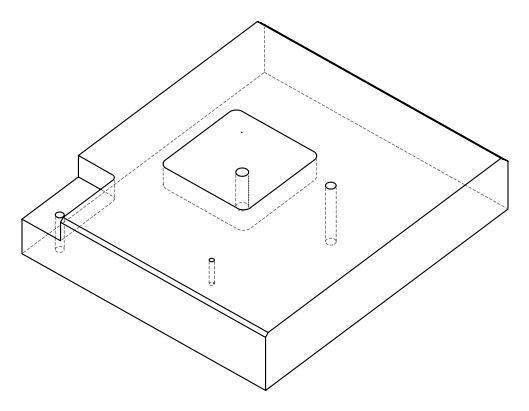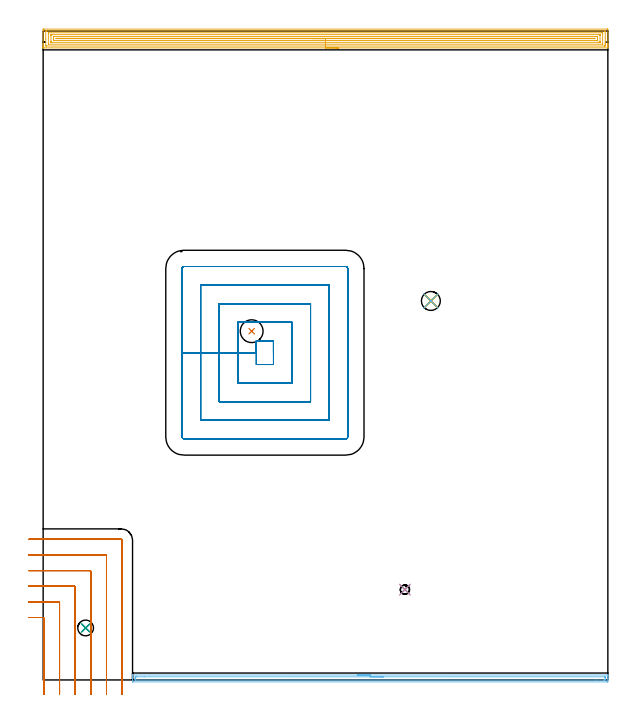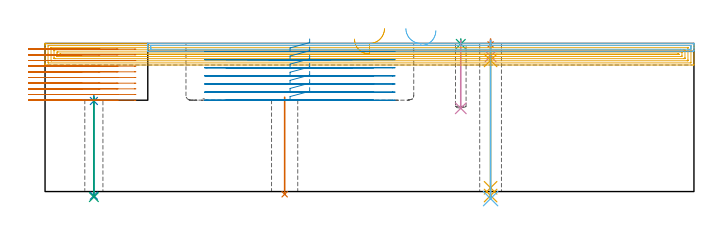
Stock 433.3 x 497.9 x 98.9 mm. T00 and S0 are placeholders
(PLAN: 14 operations, 10 tool changes, 68.4 min)
(1 SPOT_DRILL | STEP1HOLE | NXT0321_9005460120000 | 0.03 min | 4 mm3)
(2 SPOT_DRILL_1 | STEP1HOLE_2 | NXT0321_9005460120000 | 0.04 min | 4169 mm3)
(3 SPOT_DRILL_2 | STEP1POCKET | NXT0321_9005460120000 | 0.03 min | 0 mm3)
(4 DRILL_BLIND_HOLE_INTO_CENTER | STEP1HOLE | NXT0301_028 | 0.04 min | 194 mm3)
(5 GUN_DRILL_THROUGH_HOLE | STEP1HOLE | UGT0307_001 | 0.47 min | 1766 mm3)
(6 SPADE_DRILL_TO_ENLARGE_THROUGH_HOLE | STEP1HOLE | UGT0306_005 | 0.42 min | 14316 mm3)
(7 INDEXABLE_INSERT_DRILL_THROUGH_HOLE_FROM_SOLID | STEP1HOLE_1 | NXT0302_006 | 0.27 min | 23731 mm3)
(8 DRILL_THROUGH_HOLE_INTO_CENTER | STEP1HOLE_2 | NXT0301_042 | 0.27 min | 2391 mm3)
(9 DRILL_TO_ENLARGE_THROUGH_HOLE | STEP1HOLE_2 | NXT0301_092 | 0.28 min | 4759 mm3)
(10 DRILL_BLIND_HOLE_INTO_CENTER_1 | STEP1POCKET | NXT0301_042 | 0.18 min | 1653 mm3)
(11 AREA_MILL | FG_CHAMFER_SURFACE | UGT0205_001 | 20.98 min | 44923 mm3)
(12 AREA_MILL_1 | FG_CHAMFER_SURFACE_1 | UGT0205_001 | 6.02 min | 5169 mm3)
(13 MILL_CORNER_NOTCH_RECTANGULAR | CORNER_NOTCH_RECTANGULAR | NXT0201_012 | Follow Part, ap 4, ae 75% | 17.3 min | 296351 mm3)
(14 MILL_RECTANGULAR_POCKET | POCKET_RECTANGULAR_STRAIGHT | NXT0201_007 | Follow Part, ap 6.25, ae 75% | 22.08 min | 889348 mm3)
(TOOL NXT0321_9005460120000 | NC Spot Drill, 142deg, 12mm, Carbide, Uncoated | D12 PA142 FL30 Z2)
(TOOL NXT0301_028 | Carbide Drill 5.7mm [860.1-0570-046A1-MM 2214] | D5.7 PA140 FL70 Z2)
(TOOL UGT0307_001 | Gun Drill 5 mm | D5 PA130 FL24 Z1)
(TOOL UGT0306_005 | Spade Drill 14.5mm | D14.5 PA132 FL10 Z2)
(TOOL NXT0302_006 | Index. Insert Drill 17.5mm [880-D1750L25-05] | D17.5 PA176 FL88 Z2)
(TOOL NXT0301_042 | Carbide Drill 7.1mm [860.1-0710-057A1-MM 2214] | D7.1 PA140 FL85 Z2)
(TOOL NXT0301_092 | Carbide Drill 12.1mm [860.1-1210-061A1-MM 2214] | D12.1 PA140 FL77 Z2)
(TOOL UGT0205_001 | Chamfer Mill 20 x 3 x 45 deg. | D20 FL50 Z2)
(TOOL NXT0201_012 | ENDMILL 16mm [2P460-1600-NA 1630] | D16 FL38 Z6)
(TOOL NXT0201_007 | ENDMILL 25mm [R216.25-25050GCK54P 1620] | D25 R3 FL54 Z5)
(OP 1 SPOT_DRILL)
G17 G21 G94 G90
T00 M6
G54
G17 G0 G90 X297.5 Y290.8 S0 M3
G43 Z108.9 H0
G94 G81 G98 Z98.267 F250. R101.9
G80
M5
M2
(OP 2 SPOT_DRILL_1)
G17 G21 G94 G90
T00 M6
G54
G17 G0 G90 X32.6 Y39.9 S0 M3
G43 Z108.9 H0
G94 G81 G98 Z60.475 F250. R64.
G80
M5
M2
(OP 3 SPOT_DRILL_2)
G17 G21 G94 G90
T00 M6
G54
G17 G0 G90 X277.6 Y69.3 S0 M3
G43 Z108.9 H0
G94 G81 G98 Z98.59 F250. R101.9
G80
M5
M2
(OP 4 DRILL_BLIND_HOLE_INTO_CENTER)
G17 G21 G94 G90
T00 M6
G54
G17 G0 G90 X297.5 Y290.8 S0 M3
G43 Z108.9 H1
G94 G81 G98 Z90.35 F250. R100.9
G80
M5
M2
(OP 5 GUN_DRILL_THROUGH_HOLE)
G17 G21 G94 G90
T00 M6
G54
G17 G0 G90 X297.5 Y290.8 M8
G43 Z108.9 H0
Z98.977
S716 M3
G94 G1 Z87.594 F125. M26
G4 X.084
Z2.5 F250.
G4 X.084
Z-2.666 F125.
G4 X.084
M5
M9
G0 Z98.977
Z108.9
M2
(OP 6 SPADE_DRILL_TO_ENLARGE_THROUGH_HOLE)
G17 G21 G94 G90
T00 M6
G54
G17 G0 G90 X297.5 Y290.8 S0 M3
G43 Z108.9 H0
G94 G73 G98 Z-4.728 F250. Q12.953 R100.9
G80
M5
M2
(OP 7 INDEXABLE_INSERT_DRILL_THROUGH_HOLE_FROM_SOLID)
G17 G21 G94 G90
T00 M6
G54
G17 G0 G90 X160. Y267.6 S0 M3
G43 Z108.9 H1
G94 G81 G98 Z-1.806 F250. R63.
G80
M5
M2
(OP 8 DRILL_THROUGH_HOLE_INTO_CENTER)
G17 G21 G94 G90
T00 M6
G54
G17 G0 G90 X32.6 Y39.9 S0 M3
G43 Z108.9 H1
G94 G73 G98 Z-2.792 F250. Q7.088 R63.
G80
M5
M2
(OP 9 DRILL_TO_ENLARGE_THROUGH_HOLE)
G17 G21 G94 G90
T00 M6
G54
G17 G0 G90 X32.6 Y39.9 S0 M3
G43 Z108.9 H1
G94 G73 G98 Z-3.702 F250. Q10.784 R63.
G80
M5
M2
(OP 10 DRILL_BLIND_HOLE_INTO_CENTER_1)
G17 G21 G94 G90
T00 M6
G54
G17 G0 G90 X277.6 Y69.3 S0 M3
G43 Z108.9 H1
G94 G81 G98 Z55.6 F250. R100.9
G80
M5
M2
(OP 11 AREA_MILL)
G17 G21 G94 G90
T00 M6
G54
G17 G0 G90 X226.65 Y485.001 S1061 M3
G43 Z108.9 H0
G94 G1 X226.612 Z108.028 F250.
X226.498 Z107.163
X226.309 Z106.311
X226.047 Z105.479
X225.713 Z104.673
X225.31 Z103.899
X224.841 Z103.164
X224.31 Z102.471
X223.721 Z101.828
X223.078 Z101.239
X222.385 Z100.708
X221.65 Z100.239
X220.876 Z99.836
X220.07 Z99.502
X219.238 Z99.24
X218.386 Z99.051
X217.521 Z98.937
X216.65 Z98.899
X0.608 Y485.002 Z98.898
X0.163 Y485.003 Z98.896
X0.094 Y485.002 Z98.894
X0.008 Y485.016 Z98.875
X0.003 Y485.025 Z98.866
X0. Y485.035 Z98.855
Y485.395 Z98.504
Y485.781 Z98.119
Y486.429 Z97.466
Y487.641 Z96.256
Y488.205 Z95.69
Y498.253 Z85.644
X0.004 Y498.859 Z85.038
X0.008 Y499.392 Z84.506
X0.071 Y499.394 Z84.503
X0.609 Y499.4 Z84.5
X432.691
X433.043 Y499.396 Z84.502
X433.29 Y499.392 Z84.506
X433.3 Y499.141 Z84.757
Y488.205 Z95.69
Y487.641 Z96.256
Y487.317 Z96.579
Y486.753 Z97.143
Y486.429 Z97.466
Y485.781 Z98.119
Y485.395 Z98.504
Y485.035 Z98.855
X433.291 Y485.003 Z98.888
X433.138 Y485. Z98.9
X216.65 Y485.001 Z98.899
Y486.415 Z97.485
X2.395 Y486.416 Z97.484
X2.01 Y486.429 Z97.471
X2.001 Y486.82 Z97.08
X2. Y491.508 Z92.392
X2.001 Y497.475 Z86.425
X2.01 Y497.971 Z85.929
X2.38 Y497.985 Z85.915
X2.395 Y497.986 Z85.914
X430.905 Y497.985 Z85.915
X431.29 Y497.971 Z85.929
X431.299 Y497.58 Z86.32
X431.3 Y488.7 Z95.2
Y487.317 Z96.583
X431.299 Y486.925 Z96.975
X431.29 Y486.429 Z97.471
X430.92 Y486.415 Z97.485
X430.905 Y486.414 Z97.486
X216.65 Y486.415 Z97.485
Y487.829 Z96.071
X4.18 Y487.83 Z96.07
X4.086 Y487.831 Z96.069
X4.04 Y487.834 Z96.066
X4.021 Y487.836 Z96.064
X4.01 Y487.848 Z96.052
X4.003 Y488.028 Z95.872
X4.001 Y488.205 Z95.695
X4. Y488.384 Z95.516
X4.001 Y496.373 Z87.527
X4.009 Y496.553 Z87.347
X4.012 Y496.566 Z87.334
X4.016 Y496.568 Z87.332
X4.039 Y496.57 Z87.33
X4.086 Y496.571 Z87.329
X4.18
X428.742
X429.12 Y496.569 Z87.331
X429.245 Y496.567 Z87.333
X429.282 Y496.565 Z87.335
X429.29 Y496.494 Z87.406
X429.295 Y496.375 Z87.525
X429.299 Y496.195 Z87.705
X429.3 Y496.016 Z87.884
X429.299 Y488.027 Z95.873
X429.291 Y487.847 Z96.053
X429.288 Y487.834 Z96.066
X429.284 Y487.832 Z96.068
X429.261 Y487.83 Z96.07
X429.214 Y487.829 Z96.071
X429.12
X216.65
Y489.243 Z94.657
X6.706 Y489.244 Z94.656
X6.083 Y489.249 Z94.651
X6.015 Y489.251 Z94.649
X6.01 Y489.34 Z94.56
X6.004 Y489.542 Z94.358
X6. Y489.946 Z93.954
Y494.42 Z89.48
X6.005 Y494.846 Z89.054
X6.01 Y495.06 Z88.84
X6.02 Y495.151 Z88.749
X6.121 Y495.153 Z88.747
X6.858 Y495.157 Z88.743
X7.01
X426.593
X427.218 Y495.152 Z88.748
X427.286 Y495.15 Z88.75
X427.291 Y495.06 Z88.84
X427.296 Y494.858 Z89.042
X427.3 Y494.454 Z89.446
Y489.98 Z93.92
X427.295 Y489.554 Z94.346
X427.29 Y489.34 Z94.56
X427.28 Y489.249 Z94.651
X427.179 Y489.247 Z94.653
X426.442 Y489.243 Z94.657
X426.29
X216.65
Y490.657 Z93.243
X8.644 Y490.659 Z93.241
X8.433 Y490.66 Z93.24
X8.019 Y490.665 Z93.235
X8.01 Y490.868 Z93.032
X8.001 Y491.507 Z92.393
Y493.532 Z90.368
X8.003 Y493.692 Z90.208
X8.006 Y493.731 Z90.169
X8.009 Y493.735 Z90.165
X8.027 Y493.738 Z90.162
X8.077 Y493.741 Z90.159
X8.219 Y493.743 Z90.157
X8.432
X424.656 Y493.742 Z90.158
X424.868 Y493.741 Z90.159
X425.284 Y493.736 Z90.164
X425.29 Y493.532 Z90.368
X425.299 Y492.893 Z91.007
Y490.868 Z93.032
X425.297 Y490.708 Z93.192
X425.294 Y490.669 Z93.231
X425.291 Y490.665 Z93.235
X425.273 Y490.662 Z93.238
X425.222 Y490.659 Z93.241
X425.081 Y490.657 Z93.243
X424.868
X216.65
Y492.072 Z91.828
X10.429 Y492.073 Z91.827
X10.11 Y492.074 Z91.826
X10.046 Y492.076 Z91.824
X10.018 Y492.079 Z91.821
X10.01 Y492.09 Z91.81
X10.005 Y492.178 Z91.722
X10.01 Y492.322 Z91.578
X10.171 Y492.325 Z91.575
X10.429 Y492.327 Z91.573
X11.322 Y492.329 Z91.571
X422.871
X423.189 Y492.327 Z91.573
X423.254 Y492.325 Z91.575
X423.282 Y492.322 Z91.578
X423.29 Y492.311 Z91.589
X423.291 Y492.225 Z91.675
X423.264 Y492.078 Z91.822
X423.098 Y492.075 Z91.825
X422.871 Y492.073 Z91.827
X422.554 Y492.071 Z91.829
X422.295
X216.65 Y492.072 Z91.828
X215.778 Z91.866
X214.913 Z91.98
X214.062 Z92.169
X213.23 Z92.431
X212.424 Z92.765
X211.65 Z93.168
X210.914 Z93.637
X210.222 Z94.168
X209.579 Z94.757
X208.989 Z95.4
X208.458 Z96.093
X207.989 Z96.828
X207.587 Z97.602
X207.253 Z98.408
X206.99 Z99.24
X206.802 Z100.092
X206.688 Z100.957
X206.65 Z101.828
G0 Z108.9
M5
M2
(OP 12 AREA_MILL_1)
G17 G21 G94 G90
T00 M6
G54
G17 G0 G90 X240.95 Y3.8 S1061 M3
G43 Z108.9 H0
G94 G1 X240.988 Z108.028 F250.
X241.102 Z107.163
X241.291 Z106.312
X241.553 Z105.48
X241.887 Z104.674
X242.29 Z103.9
X242.758 Z103.164
X243.29 Z102.472
X243.879 Z101.829
X244.522 Z101.239
X245.214 Z100.708
X245.95 Z100.24
X246.724 Z99.837
X247.53 Z99.503
X248.362 Z99.241
X249.214 Z99.052
X250.078 Z98.938
X250.95 Z98.9
X433.133
X433.293 Y3.799 Z98.889
X433.296 Y3.798 Z98.888
X433.3 Y3.465 Z98.564
Y3.132 Z98.232
Y2.472 Z97.567
Y1.26 Z96.357
Y0.709 Z95.804
Y-0.777 Z94.318
X433.297 Y-1.053 Z94.043
X433.29 Y-1.491 Z93.605
X433.135 Y-1.495 Z93.602
X432.686 Y-1.5 Z93.6
X69.214
X68.765 Y-1.495 Z93.602
X68.61 Y-1.491 Z93.605
X68.6 Y-1.053 Z94.043
Y0.709 Z95.804
Y1.26 Z96.357
Y1.591 Z96.687
Y2.142 Z97.238
Y2.472 Z97.567
Y3.132 Z98.232
Y3.465 Z98.564
X68.604 Y3.798 Z98.888
X68.607 Y3.799 Z98.889
X68.767 Y3.8 Z98.9
X250.95
Y2.386 Z97.486
X430.9 Y2.385 Z97.485
X430.988 Y2.384 Z97.484
X431.266 Y2.379 Z97.479
X431.29 Y2.289 Z97.389
X431.297 Y2.08 Z97.18
X431.299 Y1.591 Z96.691
X431.3 Y1.196 Z96.296
X431.299 Y0.709 Z95.809
X431.298 Y0.317 Z95.417
X431.29 Y-0.073 Z95.027
X430.9 Y-0.083 Z95.017
X430.812 Y-0.085 Z95.015
X430.007 Y-0.086 Z95.014
X424.411
X71. Y-0.085 Z95.015
X70.912 Y-0.084 Z95.016
X70.634 Y-0.079 Z95.021
X70.61 Y0.012 Z95.112
X70.603 Y0.22 Z95.32
X70.601 Y0.709 Z95.809
X70.6 Y1.104 Z96.204
X70.601 Y1.591 Z96.691
X70.602 Y1.983 Z97.083
X70.61 Y2.373 Z97.473
X71. Y2.383 Z97.483
X71.088 Y2.385 Z97.485
X71.893 Y2.386 Z97.486
X77.489
X250.95
X251.822 Z97.524
X252.686 Z97.638
X253.538 Z97.826
X254.37 Z98.089
X255.176 Z98.423
X255.95 Z98.825
X256.686 Z99.294
X257.378 Z99.825
X258.021 Z100.415
X258.61 Z101.058
X259.142 Z101.75
X259.61 Z102.486
X260.013 Z103.26
X260.347 Z104.066
X260.609 Z104.898
X260.798 Z105.749
X260.912 Z106.614
X260.95 Z107.486
G0 Z108.9
M5
M2
(OP 13 MILL_CORNER_NOTCH_RECTANGULAR)
G17 G21 G94 G90
T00 M6
G54
G17 G0 G90 X0.6 Y-11. S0 M3
G43 Z108.9 H1
Z95.11
G94 G1 Y-8. F250.
Y47.106 F500.
G3 X-0.194 Y47.9 R0.8
G1 X-8.
X-11. F250.
G0 Z108.9
X12.6 Y-11.
Z95.11
G1 Y-8.
Y59.106 F500.
G3 X11.806 Y59.9 R0.8
G1 X-8.
X-11. F250.
G0 Z108.9
X24.6 Y-11.
Z95.11
G1 Y-8.
Y71.105 F500.
G3 X23.805 Y71.9 R0.8
G1 X-8.
X-11. F250.
G0 Z108.9
X36.6 Y-11.
Z95.11
G1 Y-8.
Y83.105 F500.
G3 X35.805 Y83.9 R0.8
G1 X-8.
X-11. F250.
G0 Z108.9
X48.6 Y-11.
Z95.11
G1 Y-8.
Y95.105 F500.
G3 X47.805 Y95.9 R0.8
G1 X-8.
X-11. F250.
G0 Z108.9
X60.6 Y-11.
Z95.11
G1 Y-8.
Y107.105 F500.
G3 X59.805 Y107.9 R0.8
G1 X-8.
X-11. F250.
G0 Z108.9
X0.6 Y-11.
Z91.32
G1 Y-8.
Y47.106 F500.
G3 X-0.194 Y47.9 R0.8
G1 X-8.
X-11. F250.
G0 Z108.9
X12.6 Y-11.
Z91.32
G1 Y-8.
Y59.106 F500.
G3 X11.806 Y59.9 R0.8
G1 X-8.
X-11. F250.
G0 Z108.9
X24.6 Y-11.
Z91.32
G1 Y-8.
Y71.105 F500.
G3 X23.805 Y71.9 R0.8
G1 X-8.
X-11. F250.
G0 Z108.9
X36.6 Y-11.
Z91.32
G1 Y-8.
Y83.105 F500.
G3 X35.805 Y83.9 R0.8
G1 X-8.
X-11. F250.
G0 Z108.9
X48.6 Y-11.
Z91.32
G1 Y-8.
Y95.105 F500.
G3 X47.805 Y95.9 R0.8
G1 X-8.
X-11. F250.
G0 Z108.9
X60.6 Y-11.
Z91.32
G1 Y-8.
Y107.105 F500.
G3 X59.805 Y107.9 R0.8
G1 X-8.
X-11. F250.
G0 Z108.9
X0.6 Y-11.
Z87.53
G1 Y-8.
Y47.106 F500.
G3 X-0.194 Y47.9 R0.8
G1 X-8.
X-11. F250.
G0 Z108.9
X12.6 Y-11.
Z87.53
G1 Y-8.
Y59.106 F500.
G3 X11.806 Y59.9 R0.8
G1 X-8.
X-11. F250.
G0 Z108.9
X24.6 Y-11.
Z87.53
G1 Y-8.
Y71.105 F500.
G3 X23.805 Y71.9 R0.8
G1 X-8.
X-11. F250.
G0 Z108.9
X36.6 Y-11.
Z87.53
G1 Y-8.
Y83.105 F500.
G3 X35.805 Y83.9 R0.8
G1 X-8.
X-11. F250.
G0 Z108.9
X48.6 Y-11.
Z87.53
G1 Y-8.
Y95.105 F500.
G3 X47.805 Y95.9 R0.8
G1 X-8.
X-11. F250.
G0 Z108.9
X60.6 Y-11.
Z87.53
G1 Y-8.
Y107.105 F500.
G3 X59.805 Y107.9 R0.8
G1 X-8.
X-11. F250.
G0 Z108.9
X0.6 Y-11.
Z83.74
G1 Y-8.
Y47.106 F500.
G3 X-0.194 Y47.9 R0.8
G1 X-8.
X-11. F250.
G0 Z108.9
X12.6 Y-11.
Z83.74
G1 Y-8.
Y59.106 F500.
G3 X11.806 Y59.9 R0.8
G1 X-8.
X-11. F250.
G0 Z108.9
X24.6 Y-11.
Z83.74
G1 Y-8.
Y71.105 F500.
G3 X23.805 Y71.9 R0.8
G1 X-8.
X-11. F250.
G0 Z108.9
X36.6 Y-11.
Z83.74
G1 Y-8.
Y83.105 F500.
G3 X35.805 Y83.9 R0.8
G1 X-8.
X-11. F250.
G0 Z108.9
X48.6 Y-11.
Z83.74
G1 Y-8.
Y95.105 F500.
G3 X47.805 Y95.9 R0.8
G1 X-8.
X-11. F250.
G0 Z108.9
X60.6 Y-11.
Z83.74
G1 Y-8.
Y107.105 F500.
G3 X59.805 Y107.9 R0.8
G1 X-8.
X-11. F250.
G0 Z108.9
X0.6 Y-11.
Z79.95
G1 Y-8.
Y47.106 F500.
G3 X-0.194 Y47.9 R0.8
G1 X-8.
X-11. F250.
G0 Z108.9
X12.6 Y-11.
Z79.95
G1 Y-8.
Y59.106 F500.
G3 X11.806 Y59.9 R0.8
G1 X-8.
X-11. F250.
G0 Z108.9
X24.6 Y-11.
Z79.95
G1 Y-8.
Y71.105 F500.
G3 X23.805 Y71.9 R0.8
G1 X-8.
X-11. F250.
G0 Z108.9
X36.6 Y-11.
Z79.95
G1 Y-8.
Y83.105 F500.
G3 X35.805 Y83.9 R0.8
G1 X-8.
X-11. F250.
G0 Z108.9
X48.6 Y-11.
Z79.95
G1 Y-8.
Y95.105 F500.
G3 X47.805 Y95.9 R0.8
G1 X-8.
X-11. F250.
G0 Z108.9
X60.6 Y-11.
Z79.95
G1 Y-8.
Y107.105 F500.
G3 X59.805 Y107.9 R0.8
G1 X-8.
X-11. F250.
G0 Z108.9
X0.6 Y-11.
Z76.16
G1 Y-8.
Y47.106 F500.
G3 X-0.194 Y47.9 R0.8
G1 X-8.
X-11. F250.
G0 Z108.9
X12.6 Y-11.
Z76.16
G1 Y-8.
Y59.106 F500.
G3 X11.806 Y59.9 R0.8
G1 X-8.
X-11. F250.
G0 Z108.9
X24.6 Y-11.
Z76.16
G1 Y-8.
Y71.105 F500.
G3 X23.805 Y71.9 R0.8
G1 X-8.
X-11. F250.
G0 Z108.9
X36.6 Y-11.
Z76.16
G1 Y-8.
Y83.105 F500.
G3 X35.805 Y83.9 R0.8
G1 X-8.
X-11. F250.
G0 Z108.9
X48.6 Y-11.
Z76.16
G1 Y-8.
Y95.105 F500.
G3 X47.805 Y95.9 R0.8
G1 X-8.
X-11. F250.
G0 Z108.9
X60.6 Y-11.
Z76.16
G1 Y-8.
Y107.105 F500.
G3 X59.805 Y107.9 R0.8
G1 X-8.
X-11. F250.
G0 Z108.9
X0.6 Y-11.
Z72.37
G1 Y-8.
Y47.106 F500.
G3 X-0.194 Y47.9 R0.8
G1 X-8.
X-11. F250.
G0 Z108.9
X12.6 Y-11.
Z72.37
G1 Y-8.
Y59.106 F500.
G3 X11.806 Y59.9 R0.8
G1 X-8.
X-11. F250.
G0 Z108.9
X24.6 Y-11.
Z72.37
G1 Y-8.
Y71.105 F500.
G3 X23.805 Y71.9 R0.8
G1 X-8.
X-11. F250.
G0 Z108.9
X36.6 Y-11.
Z72.37
G1 Y-8.
Y83.105 F500.
G3 X35.805 Y83.9 R0.8
G1 X-8.
X-11. F250.
G0 Z108.9
X48.6 Y-11.
Z72.37
G1 Y-8.
Y95.105 F500.
G3 X47.805 Y95.9 R0.8
G1 X-8.
X-11. F250.
G0 Z108.9
X60.6 Y-11.
Z72.37
G1 Y-8.
Y107.105 F500.
G3 X59.805 Y107.9 R0.8
G1 X-8.
X-11. F250.
G0 Z108.9
X0.6 Y-11.
Z68.58
G1 Y-8.
Y47.106 F500.
G3 X-0.194 Y47.9 R0.8
G1 X-8.
X-11. F250.
G0 Z108.9
X12.6 Y-11.
Z68.58
G1 Y-8.
Y59.106 F500.
G3 X11.806 Y59.9 R0.8
G1 X-8.
X-11. F250.
G0 Z108.9
X24.6 Y-11.
Z68.58
G1 Y-8.
Y71.105 F500.
G3 X23.805 Y71.9 R0.8
G1 X-8.
X-11. F250.
G0 Z108.9
X36.6 Y-11.
Z68.58
G1 Y-8.
Y83.105 F500.
G3 X35.805 Y83.9 R0.8
G1 X-8.
X-11. F250.
G0 Z108.9
X48.6 Y-11.
Z68.58
G1 Y-8.
Y95.105 F500.
G3 X47.805 Y95.9 R0.8
G1 X-8.
X-11. F250.
G0 Z108.9
X60.6 Y-11.
Z68.58
G1 Y-8.
Y107.105 F500.
G3 X59.805 Y107.9 R0.8
G1 X-8.
X-11. F250.
G0 Z108.9
X0.6 Y-11.
Z64.79
G1 Y-8.
Y47.106 F500.
G3 X-0.194 Y47.9 R0.8
G1 X-8.
X-11. F250.
G0 Z108.9
X12.6 Y-11.
Z64.79
G1 Y-8.
Y59.106 F500.
G3 X11.806 Y59.9 R0.8
G1 X-8.
X-11. F250.
G0 Z108.9
X24.6 Y-11.
Z64.79
G1 Y-8.
Y71.105 F500.
G3 X23.805 Y71.9 R0.8
G1 X-8.
X-11. F250.
G0 Z108.9
X36.6 Y-11.
Z64.79
G1 Y-8.
Y83.105 F500.
G3 X35.805 Y83.9 R0.8
G1 X-8.
X-11. F250.
G0 Z108.9
X48.6 Y-11.
Z64.79
G1 Y-8.
Y95.105 F500.
G3 X47.805 Y95.9 R0.8
G1 X-8.
X-11. F250.
G0 Z108.9
X60.6 Y-11.
Z64.79
G1 Y-8.
Y107.105 F500.
G3 X59.805 Y107.9 R0.8
G1 X-8.
X-11. F250.
G0 Z108.9
X0.6 Y-11.
Z61.
G1 Y-8.
Y47.106 F500.
G3 X-0.194 Y47.9 R0.8
G1 X-8.
X-11. F250.
G0 Z108.9
X12.6 Y-11.
Z61.
G1 Y-8.
Y59.106 F500.
G3 X11.806 Y59.9 R0.8
G1 X-8.
X-11. F250.
G0 Z108.9
X24.6 Y-11.
Z61.
G1 Y-8.
Y71.105 F500.
G3 X23.805 Y71.9 R0.8
G1 X-8.
X-11. F250.
G0 Z108.9
X36.6 Y-11.
Z61.
G1 Y-8.
Y83.105 F500.
G3 X35.805 Y83.9 R0.8
G1 X-8.
X-11. F250.
G0 Z108.9
X48.6 Y-11.
Z61.
G1 Y-8.
Y95.105 F500.
G3 X47.805 Y95.9 R0.8
G1 X-8.
X-11. F250.
G0 Z108.9
X60.6 Y-11.
Z61.
G1 Y-8.
Y107.105 F500.
G3 X59.805 Y107.9 R0.8
G1 X-8.
X-11. F250.
G0 Z108.9
M5
M2
(OP 14 MILL_RECTANGULAR_POCKET)
G17 G21 G94 G90
T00 M6
G54
G17 G0 G90 X176.7 Y250.998 S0 M3
G43 Z108.9 H1
Z101.9
G94 G1 Y260.2 Z99.434 F250.
X163.6 Z95.924
Y251.1 Z93.486
Y242. F500.
X176.7
Y260.2
X163.6
Y251.1
X149.35
Y227.75
X190.95
Y274.45
X149.35
Y251.1
X135.1
Y213.5
X205.2
Y288.7
X135.1
Y251.1
X120.85
Y199.25
X219.45
Y302.95
X120.85
Y251.1
X106.6
Y186.5
G3 X108.1 Y185. R1.5
G1 X232.2
G3 X233.7 Y186.5 R1.5
G1 Y315.7
G3 X232.2 Y317.2 R1.5
G1 X108.1
G3 X106.6 Y315.7 R1.5
G1 Y251.1
Y250.1
G0 X176.7 Y250.998 Z96.486
G1 Y260.2 Z94.02 F250.
X163.6 Z90.51
Y251.1 Z88.071
Y242. F500.
X176.7
Y260.2
X163.6
Y251.1
X149.35
Y227.75
X190.95
Y274.45
X149.35
Y251.1
X135.1
Y213.5
X205.2
Y288.7
X135.1
Y251.1
X120.85
Y199.25
X219.45
Y302.95
X120.85
Y251.1
X106.6
Y186.5
G3 X108.1 Y185. R1.5
G1 X232.2
G3 X233.7 Y186.5 R1.5
G1 Y315.7
G3 X232.2 Y317.2 R1.5
G1 X108.1
G3 X106.6 Y315.7 R1.5
G1 Y251.1
Y250.1
G0 X176.7 Y250.998 Z91.071
G1 Y260.2 Z88.606 F250.
X163.6 Z85.095
Y251.1 Z82.657
Y242. F500.
X176.7
Y260.2
X163.6
Y251.1
X149.35
Y227.75
X190.95
Y274.45
X149.35
Y251.1
X135.1
Y213.5
X205.2
Y288.7
X135.1
Y251.1
X120.85
Y199.25
X219.45
Y302.95
X120.85
Y251.1
X106.6
Y186.5
G3 X108.1 Y185. R1.5
G1 X232.2
G3 X233.7 Y186.5 R1.5
G1 Y315.7
G3 X232.2 Y317.2 R1.5
G1 X108.1
G3 X106.6 Y315.7 R1.5
G1 Y251.1
Y250.1
G0 X176.7 Y250.998 Z85.657
G1 Y260.2 Z83.191 F250.
X163.6 Z79.681
Y251.1 Z77.243
Y242. F500.
X176.7
Y260.2
X163.6
Y251.1
X149.35
Y227.75
X190.95
Y274.45
X149.35
Y251.1
X135.1
Y213.5
X205.2
Y288.7
X135.1
Y251.1
X120.85
Y199.25
X219.45
Y302.95
X120.85
Y251.1
X106.6
Y186.5
G3 X108.1 Y185. R1.5
G1 X232.2
G3 X233.7 Y186.5 R1.5
G1 Y315.7
G3 X232.2 Y317.2 R1.5
G1 X108.1
G3 X106.6 Y315.7 R1.5
G1 Y251.1
Y250.1
G0 X176.7 Y250.998 Z80.243
G1 Y260.2 Z77.777 F250.
X163.6 Z74.267
Y251.1 Z71.829
Y242. F500.
X176.7
Y260.2
X163.6
Y251.1
X149.35
Y227.75
X190.95
Y274.45
X149.35
Y251.1
X135.1
Y213.5
X205.2
Y288.7
X135.1
Y251.1
X120.85
Y199.25
X219.45
Y302.95
X120.85
Y251.1
X106.6
Y186.5
G3 X108.1 Y185. R1.5
G1 X232.2
G3 X233.7 Y186.5 R1.5
G1 Y315.7
G3 X232.2 Y317.2 R1.5
G1 X108.1
G3 X106.6 Y315.7 R1.5
G1 Y251.1
Y250.1
G0 X176.7 Y250.998 Z74.829
G1 Y260.2 Z72.363 F250.
X163.6 Z68.853
Y251.1 Z66.414
Y242. F500.
X176.7
Y260.2
X163.6
Y251.1
X149.35
Y227.75
X190.95
Y274.45
X149.35
Y251.1
X135.1
Y213.5
X205.2
Y288.7
X135.1
Y251.1
X120.85
Y199.25
X219.45
Y302.95
X120.85
Y251.1
X106.6
Y186.5
G3 X108.1 Y185. R1.5
G1 X232.2
G3 X233.7 Y186.5 R1.5
G1 Y315.7
G3 X232.2 Y317.2 R1.5
G1 X108.1
G3 X106.6 Y315.7 R1.5
G1 Y251.1
Y250.1
G0 X176.7 Y250.998 Z69.414
G1 Y260.2 Z66.948 F250.
X163.6 Z63.438
Y251.1 Z61.
Y242. F500.
X176.7
Y260.2
X163.6
Y251.1
X149.35
Y227.75
X190.95
Y274.45
X149.35
Y251.1
X135.1
Y213.5
X205.2
Y288.7
X135.1
Y251.1
X120.85
Y199.25
X219.45
Y302.95
X120.85
Y251.1
X106.6
Y186.5
G3 X108.1 Y185. R1.5
G1 X232.2
G3 X233.7 Y186.5 R1.5
G1 Y315.7
G3 X232.2 Y317.2 R1.5
G1 X108.1
G3 X106.6 Y315.7 R1.5
G1 Y251.1
Y250.1
G0 Z108.9
M5
M2
